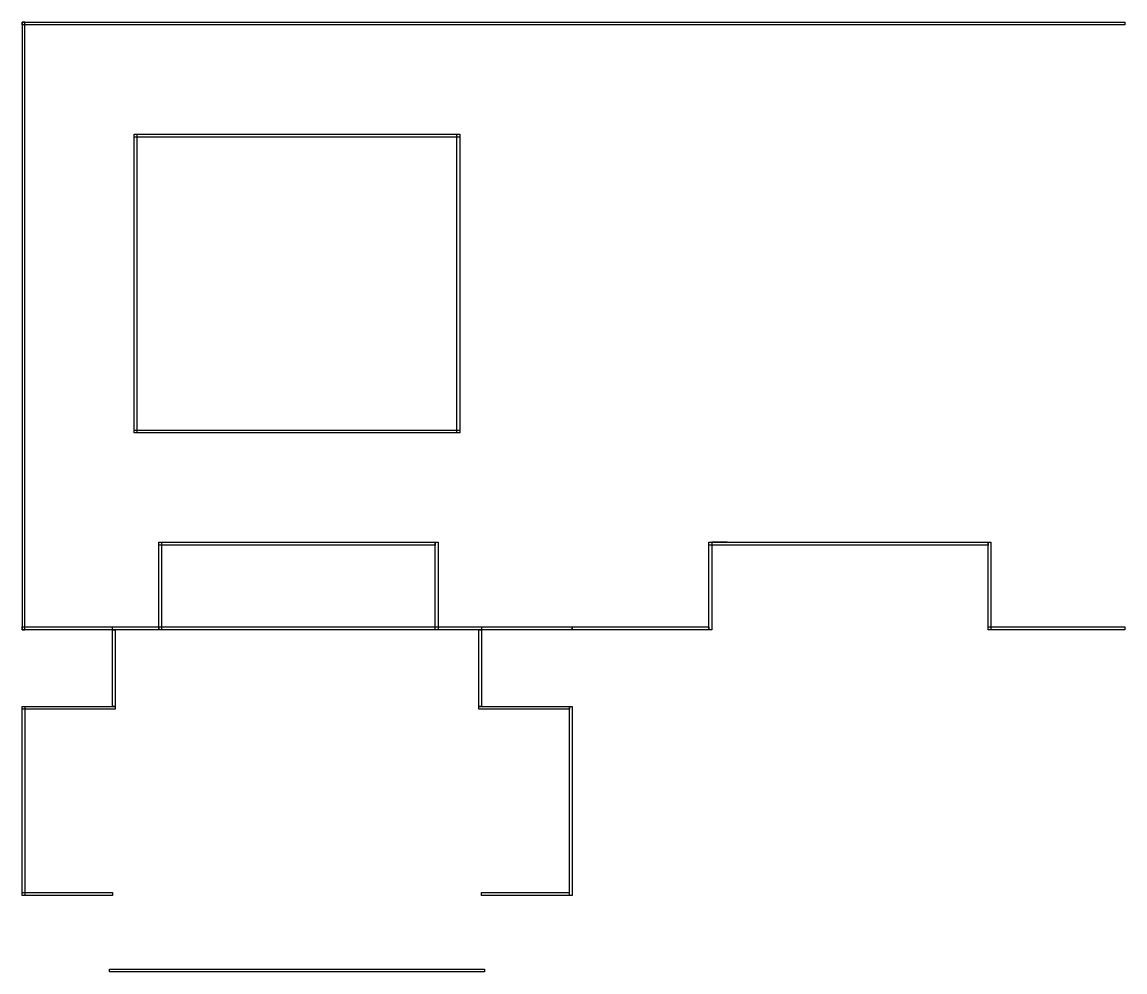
# Model space of a CAD drawing. Extents: x 4 to 206, y 120 to 293.
import ezdxf

# ---------------------------------------------------------------- set-up
doc = ezdxf.new("R2010")
doc.units = 0
doc.layers.add('Layer_1', color=7, linetype='CONTINUOUS')

msp = doc.modelspace()

# ---------------------------------------------------------------- linework, layer by layer
at = {"layer": 'Layer_1', "color": 7}
for points in [[(4.497917, 182.15833), (4.997917, 182.15833), (4.997917, 293.15833), (4.497917, 293.15833)], [(4.497917, 293.158329), (205.997917, 293.158329), (205.997917, 292.658329), (4.497917, 292.658329)], [(24.997917, 272.65834), (25.497917, 272.65834), (25.497917, 218.126911), (24.997917, 218.126911)], [(24.997917, 272.65834), (84.460808, 272.65834), (84.460808, 272.15834), (24.997917, 272.15834)], [(83.960808, 272.658339), (84.460808, 272.658339), (84.460808, 218.12691), (83.960808, 218.12691)], [(24.997917, 218.626907), (84.460808, 218.626907), (84.460808, 218.126907), (24.997917, 218.126907)], [(29.497915, 198.126907), (29.997915, 198.126907), (29.997915, 182.158328), (29.497915, 182.158328)], [(29.497917, 198.126907), (79.997913, 198.126907), (79.997913, 197.626907), (29.497917, 197.626907)], [(79.99791, 198.126907), (80.49791, 198.126907), (80.49791, 182.158328), (79.99791, 182.158328)], [(129.99792, 198.126907), (130.49792, 198.126907), (130.49792, 182.158328), (129.99792, 182.158328)], [(129.99792, 198.126907), (180.997889, 198.126907), (180.997889, 197.626907), (129.99792, 197.626907)], [(130.49792, 198.126907), (133.349995, 198.126907), (133.349995, 198.126905), (130.49792, 198.126905)], [(180.99788, 198.126907), (181.49788, 198.126907), (181.49788, 182.158328), (180.99788, 182.158328)], [(4.497917, 182.65833), (29.497917, 182.65833), (29.497917, 182.15833), (4.497917, 182.15833)], [(20.997917, 182.65833), (88.4608, 182.65833), (88.4608, 182.15833), (20.997917, 182.15833)], [(20.997917, 182.15833), (21.497917, 182.15833), (21.497917, 168.15832), (20.997917, 168.15832)], [(79.997917, 182.65833), (104.997917, 182.65833), (104.997917, 182.15833), (79.997917, 182.15833)], [(87.960808, 182.15833), (88.460808, 182.15833), (88.460808, 168.15832), (87.960808, 168.15832)], [(104.99792, 182.65833), (129.99792, 182.65833), (129.99792, 182.15833), (104.99792, 182.15833)], [(180.99789, 182.65833), (205.99789, 182.65833), (205.99789, 182.15833), (180.99789, 182.15833)], [(4.497917, 168.15833), (21.497917, 168.15833), (21.497917, 167.65833), (4.497917, 167.65833)], [(4.497917, 168.15833), (4.997917, 168.15833), (4.997917, 133.626905), (4.497917, 133.626905)], [(87.960808, 168.15833), (104.497923, 168.15833), (104.497923, 167.65833), (87.960808, 167.65833)], [(104.49792, 168.15833), (104.99792, 168.15833), (104.99792, 133.626901), (104.49792, 133.626901)], [(4.497917, 134.12689), (20.997917, 134.12689), (20.997917, 133.62689), (4.497917, 133.62689)], [(88.460808, 134.12689), (104.460812, 134.12689), (104.460812, 133.62689), (88.460808, 133.62689)], [(20.46875, 120.1432), (88.989967, 120.1432), (88.989967, 119.6432), (20.46875, 119.6432)]]:
    msp.add_lwpolyline(points, close=True, dxfattribs=at)

doc.saveas('drawing.dxf')
